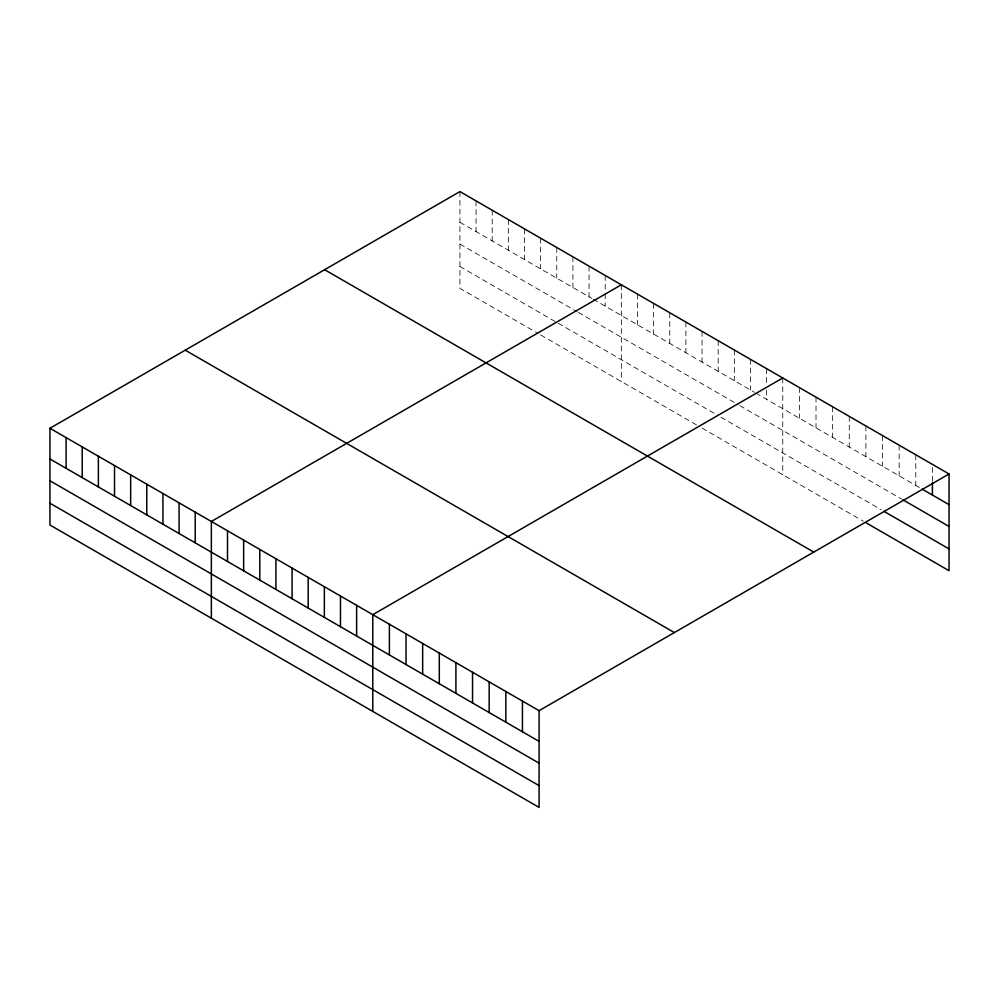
<?xml version="1.0" encoding="UTF-8"?>
<svg xmlns="http://www.w3.org/2000/svg" width="999" height="999" viewBox="0 0 999 999"><rect width="100%" height="100%" fill="white"/><g stroke="black" fill="none" stroke-linecap="round" stroke-linejoin="round"><path stroke-width="0.75" stroke-dasharray="5 3.75" d="M459.927 191.596L459.927 288.324L537.937 333.354M459.927 222.265L591.745 298.364M593.094 299.151L754.495 392.332M755.843 393.107L920.903 488.411M459.927 244.056L576.947 311.626M578.296 312.4L738.361 404.807M739.71 405.594L901.722 499.125M459.927 266.521L556.768 322.44M558.116 323.214L718.181 415.621M720.878 417.182L881.255 509.765M540.634 334.915L696.665 425M702.047 428.096L863.336 521.228M932.417 467.457L932.417 481.256M915.783 454.782L915.783 485.452M899.162 445.179L899.162 475.849M882.529 435.576L882.529 466.246M865.896 425.974L865.896 456.655M849.262 416.371L849.262 447.053M832.642 406.78L832.642 437.45M816.008 397.177L816.008 427.847M799.375 387.575L799.375 418.244M782.741 377.972L782.741 474.7M766.608 368.656L766.608 383.991M766.608 390.122L766.608 399.325M750.461 359.328L750.461 390.01M734.327 350.012L734.327 380.681M718.181 340.696L718.181 371.366M702.047 331.381L702.047 362.05M685.901 322.053L685.901 352.734M669.755 312.737L669.755 343.406M653.621 303.421L653.621 334.091M637.474 294.106L637.474 324.775M621.341 284.777L621.341 381.506M605.194 275.462L605.194 292.332M605.194 293.868L605.194 306.131M589.06 266.146L589.06 296.815M572.914 256.83L572.914 287.5M556.768 247.502L556.768 278.172M540.634 238.187L540.634 268.856M524.487 228.871L524.487 259.54M508.354 219.543L508.354 250.225M492.207 210.227L492.207 240.896M476.061 200.911L476.061 231.581"/><path stroke-width="1.5" d="M49.95 428.284L539.073 710.676L539.073 807.404L49.95 525.012L49.95 428.284L459.927 191.596L949.05 473.988L949.05 570.716L865.896 522.702M621.341 284.777L211.363 521.478L211.363 618.206M782.741 377.972L372.777 614.672L372.777 711.4M539.073 710.676L949.05 473.988M922.189 489.148L949.05 504.657M902.996 499.862L949.05 526.461M883.803 511.251L949.05 548.913M324.638 269.705L813.76 552.097M185.24 350.174L674.362 632.567M49.95 458.966L539.073 741.358M49.95 480.756L539.073 763.149M49.95 503.221L539.073 785.614M932.417 482.792L932.417 495.054M522.44 701.086L522.44 731.755M505.819 691.483L505.819 722.152M489.185 681.88L489.185 712.549M472.552 672.277L472.552 702.946M455.919 662.674L455.919 693.343M439.298 653.071L439.298 683.741M422.664 643.468L422.664 674.138M406.031 633.865L406.031 664.547M389.398 624.275L389.398 654.944M356.631 605.344L356.631 636.026M340.484 596.028L340.484 626.698M324.35 586.713L324.35 617.382M308.204 577.397L308.204 608.066M292.07 568.069L292.07 598.751M275.924 558.753L275.924 589.422M259.79 549.438L259.79 580.107M243.644 540.122L243.644 570.791M227.497 530.794L227.497 561.463M195.217 512.162L195.217 542.832M179.083 502.847L179.083 533.516M162.937 493.518L162.937 524.188M146.791 484.203L146.791 514.872M130.657 474.887L130.657 505.556M114.51 465.559L114.51 496.241M98.377 456.243L98.377 486.913M82.23 446.928L82.23 477.597M66.096 437.612L66.096 468.281"/></g></svg>
